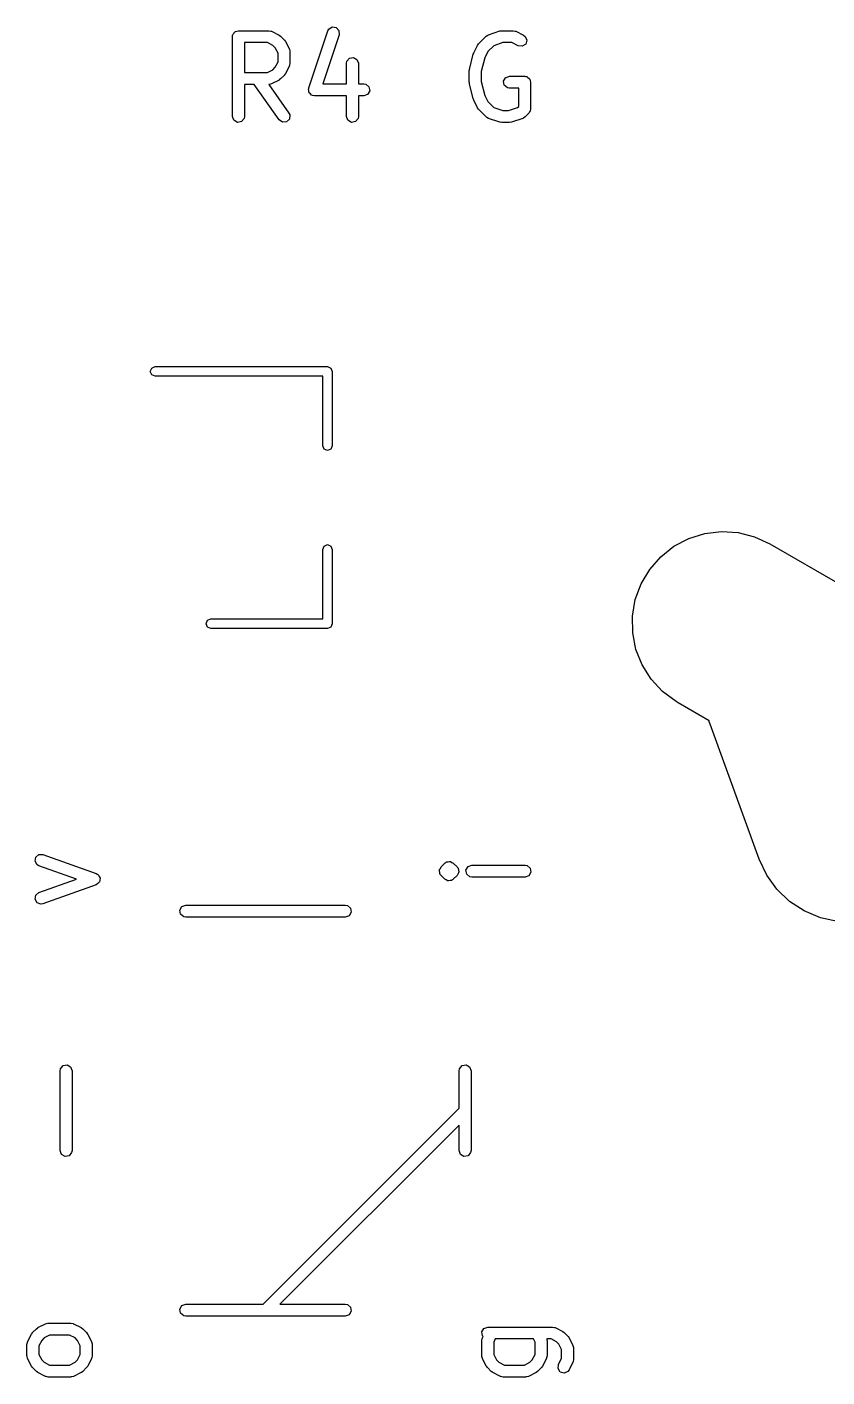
# Model space of a CAD drawing. Extents: x 0 to 132, y -20 to 105.
# Drawn here: x 81.7 to 91.73, y -0.12 to 16.8 of the extents above; entities that cross this region are included whole.
import ezdxf

# ---------------------------------------------------------------- set-up
doc = ezdxf.new("R2010")
doc.units = 0
doc.layers.add('BLACK', color=7, linetype='CONTINUOUS')

msp = doc.modelspace()

# ---------------------------------------------------------------- linework, layer by layer
at = {"layer": 'BLACK', "linetype": 'CONTINUOUS'}
for p, q in [((84.3144, 16.7416), (84.3336, 16.745)), ((84.3336, 16.745), (84.3519, 16.7516)), ((84.3519, 16.7516), (84.7329, 16.7516)), ((84.7329, 16.7516), (84.7585, 16.7471)), ((84.7585, 16.7471), (84.7619, 16.7442)), ((84.7619, 16.7442), (84.7664, 16.7437)), ((85.2331, 16.0337), (85.4712, 16.748)), ((85.4712, 16.748), (85.4836, 16.7709)), ((85.4836, 16.7709), (85.5273, 16.7977)), ((85.5273, 16.7977), (85.5781, 16.7902)), ((85.5781, 16.7902), (85.6121, 16.7518)), ((85.6121, 16.7518), (85.6135, 16.7005)), ((87.4872, 16.7002), (87.6301, 16.7478)), ((87.6301, 16.7478), (87.6523, 16.7511)), ((87.6523, 16.7511), (87.6538, 16.7516)), ((87.6538, 16.7516), (87.7967, 16.7516)), ((87.7967, 16.7516), (87.8223, 16.7471)), ((87.8223, 16.7471), (87.8258, 16.7442)), ((87.8258, 16.7442), (87.8302, 16.7437)), ((84.2769, 16.6766), (84.2786, 16.6864)), ((84.2769, 15.6766), (84.2769, 16.6766)), ((84.278, 16.6896), (84.2797, 16.6925)), ((84.2786, 16.6864), (84.278, 16.6896)), ((84.2797, 16.6925), (84.2814, 16.7023)), ((84.2814, 16.7023), (84.2939, 16.7172)), ((84.2939, 16.7172), (84.3037, 16.7341)), ((84.3037, 16.7341), (84.3101, 16.7364)), ((84.3101, 16.7364), (84.3144, 16.7416)), ((84.4269, 16.6016), (84.4269, 16.2278)), ((84.7152, 16.6016), (84.4269, 16.6016)), ((84.7837, 16.5674), (84.7152, 16.6016)), ((84.7664, 16.7437), (84.8616, 16.6961)), ((84.8616, 16.6961), (84.8796, 16.6827)), ((84.8796, 16.6827), (84.8811, 16.682)), ((84.8811, 16.682), (84.9287, 16.6344)), ((84.9287, 16.6344), (84.9416, 16.616)), ((84.9416, 16.616), (84.9428, 16.6149)), ((84.9428, 16.6149), (84.9904, 16.5197)), ((85.6135, 16.7005), (85.4083, 16.085)), ((87.3486, 16.5673), (87.362, 16.5853)), ((87.362, 16.5853), (87.3627, 16.5868)), ((87.3627, 16.5868), (87.4579, 16.682)), ((87.4579, 16.682), (87.4793, 16.697)), ((87.4793, 16.697), (87.4837, 16.6974)), ((87.4837, 16.6974), (87.4872, 16.7002)), ((87.666, 16.6016), (87.5515, 16.5634)), ((87.779, 16.6016), (87.666, 16.6016)), ((87.8584, 16.5619), (87.779, 16.6016)), ((87.8302, 16.7437), (87.9254, 16.6961)), ((87.9521, 16.5843), (87.9093, 16.5561)), ((87.9254, 16.6961), (87.9464, 16.6806)), ((87.9464, 16.6806), (87.9668, 16.6335)), ((87.9668, 16.6335), (87.9521, 16.5843)), ((84.8141, 16.537), (84.7837, 16.5674)), ((84.8483, 16.4684), (84.8141, 16.537)), ((84.8483, 16.361), (84.8483, 16.4684)), ((84.9904, 16.5197), (84.9978, 16.4947)), ((84.9978, 16.4947), (84.9968, 16.4904)), ((84.9968, 16.4904), (84.9983, 16.4861)), ((84.9983, 16.4861), (84.9983, 16.3433)), ((85.71, 16.3689), (85.743, 16.4082)), ((85.743, 16.4082), (85.7935, 16.4171)), ((85.7935, 16.4171), (85.8379, 16.3915)), ((87.2477, 16.2662), (87.2953, 16.4567)), ((87.2953, 16.4567), (87.3006, 16.4685)), ((87.3006, 16.4685), (87.301, 16.4721)), ((87.301, 16.4721), (87.3486, 16.5673)), ((87.4389, 16.4123), (87.3955, 16.2388)), ((87.4774, 16.4893), (87.4389, 16.4123)), ((87.5515, 16.5634), (87.4774, 16.4893)), ((87.9093, 16.5561), (87.8584, 16.5619)), ((84.7152, 16.2278), (84.7837, 16.2621)), ((84.7837, 16.2621), (84.8141, 16.2925)), ((84.8141, 16.2925), (84.8483, 16.361)), ((84.9904, 16.3097), (84.9428, 16.2145)), ((84.9909, 16.3142), (84.9904, 16.3097)), ((84.9938, 16.3176), (84.9909, 16.3142)), ((84.9983, 16.3433), (84.9938, 16.3176)), ((85.7055, 16.3433), (85.71, 16.3689)), ((85.7055, 16.085), (85.7055, 16.3433)), ((85.8379, 16.3915), (85.8555, 16.3433)), ((85.8555, 16.3433), (85.8555, 16.085)), ((87.2455, 16.248), (87.2481, 16.2628)), ((87.2455, 16.1052), (87.2455, 16.248)), ((87.2481, 16.2628), (87.2477, 16.2662)), ((87.3955, 16.2388), (87.3955, 16.1144)), ((84.4269, 16.2278), (84.7152, 16.2278)), ((84.551, 16.0778), (84.4269, 16.0778)), ((84.4269, 16.0778), (84.4269, 15.6766)), ((84.8619, 15.6336), (84.551, 16.0778)), ((84.7371, 16.0793), (84.7338, 16.0782)), ((84.7338, 16.0782), (84.9848, 15.7196)), ((84.7414, 16.0783), (84.7371, 16.0793)), ((84.7664, 16.0857), (84.7414, 16.0783)), ((84.8616, 16.1333), (84.7664, 16.0857)), ((84.8628, 16.1345), (84.8616, 16.1333)), ((84.8811, 16.1474), (84.8628, 16.1345)), ((84.9287, 16.195), (84.8811, 16.1474)), ((84.9294, 16.1965), (84.9287, 16.195)), ((84.9428, 16.2145), (84.9294, 16.1965)), ((85.4083, 16.085), (85.7055, 16.085)), ((85.8555, 16.085), (85.9233, 16.085)), ((85.9233, 16.085), (85.949, 16.0804)), ((85.949, 16.0804), (85.9883, 16.0475)), ((87.2467, 16.1019), (87.2455, 16.1052)), ((87.2477, 16.087), (87.2467, 16.1019)), ((87.2953, 15.8965), (87.2477, 16.087)), ((87.3955, 16.1144), (87.4389, 15.9409)), ((87.6752, 16.1182), (87.7008, 16.1626)), ((87.6841, 16.0677), (87.6752, 16.1182)), ((87.7234, 16.0347), (87.6841, 16.0677)), ((87.7008, 16.1626), (87.749, 16.1802)), ((87.749, 16.1802), (87.9395, 16.1802)), ((87.9395, 16.1802), (87.9493, 16.1785)), ((87.9493, 16.1785), (87.9525, 16.1791)), ((87.9525, 16.1791), (87.9554, 16.1774)), ((87.9554, 16.1774), (87.9652, 16.1757)), ((87.9652, 16.1757), (87.9801, 16.1631)), ((87.9801, 16.1631), (87.997, 16.1534)), ((87.997, 16.1534), (87.9993, 16.147)), ((87.9993, 16.147), (88.0045, 16.1427)), ((88.0045, 16.1427), (88.0079, 16.1235)), ((88.0079, 16.1235), (88.0145, 16.1052)), ((88.0145, 16.1052), (88.0145, 15.7719)), ((85.2304, 16.023), (85.2333, 16.0279)), ((85.234, 16.0028), (85.2304, 16.023)), ((85.2333, 16.0279), (85.2331, 16.0337)), ((85.2345, 15.9824), (85.234, 16.0028)), ((85.2383, 15.9781), (85.2345, 15.9824)), ((85.2393, 15.9725), (85.2383, 15.9781)), ((85.255, 15.9593), (85.2393, 15.9725)), ((85.2686, 15.944), (85.255, 15.9593)), ((85.2742, 15.9432), (85.2686, 15.944)), ((85.2786, 15.9395), (85.2742, 15.9432)), ((85.3043, 15.935), (85.2786, 15.9395)), ((85.7055, 15.935), (85.3043, 15.935)), ((85.7055, 15.6766), (85.7055, 15.935)), ((85.9233, 15.935), (85.8555, 15.935)), ((85.8555, 15.935), (85.8555, 15.6766)), ((85.9715, 15.9525), (85.9233, 15.935)), ((85.9972, 15.9969), (85.9715, 15.9525)), ((85.9883, 16.0475), (85.9972, 15.9969)), ((87.4389, 15.9409), (87.4774, 15.8639)), ((87.749, 16.0302), (87.7234, 16.0347)), ((87.8645, 16.0302), (87.749, 16.0302)), ((87.8645, 15.8029), (87.8645, 16.0302)), ((87.2973, 15.8936), (87.2953, 15.8965)), ((87.301, 15.8812), (87.2973, 15.8936)), ((87.3486, 15.7859), (87.301, 15.8812)), ((87.3498, 15.7848), (87.3486, 15.7859)), ((87.3627, 15.7664), (87.3498, 15.7848)), ((87.4579, 15.6712), (87.3627, 15.7664)), ((87.4774, 15.8639), (87.5515, 15.7898)), ((87.5515, 15.7898), (87.666, 15.7516)), ((87.666, 15.7516), (87.7369, 15.7516)), ((87.7369, 15.7516), (87.8514, 15.7898)), ((87.8514, 15.7898), (87.8645, 15.8029)), ((87.9995, 15.7337), (87.9926, 15.7188)), ((88.01, 15.7462), (87.9995, 15.7337)), ((88.0128, 15.7623), (88.01, 15.7462)), ((88.0142, 15.7653), (88.0128, 15.7623)), ((88.0145, 15.7719), (88.0137, 15.7673)), ((88.0137, 15.7673), (88.0142, 15.7653)), ((84.2945, 15.6284), (84.2769, 15.6766)), ((84.3389, 15.6028), (84.2945, 15.6284)), ((84.3894, 15.6117), (84.3389, 15.6028)), ((84.4224, 15.651), (84.3894, 15.6117)), ((84.4269, 15.6766), (84.4224, 15.651)), ((84.9039, 15.6042), (84.8619, 15.6336)), ((84.955, 15.6086), (84.9039, 15.6042)), ((84.9913, 15.6449), (84.955, 15.6086)), ((84.9848, 15.7196), (84.9958, 15.696)), ((84.9958, 15.696), (84.9913, 15.6449)), ((85.723, 15.6284), (85.7055, 15.6766)), ((85.7675, 15.6028), (85.723, 15.6284)), ((85.818, 15.6117), (85.7675, 15.6028)), ((85.851, 15.651), (85.818, 15.6117)), ((85.8555, 15.6766), (85.851, 15.651)), ((87.462, 15.6693), (87.4579, 15.6712)), ((87.4643, 15.6655), (87.462, 15.6693)), ((87.4872, 15.6531), (87.4643, 15.6655)), ((87.6301, 15.6055), (87.4872, 15.6531)), ((87.6317, 15.6055), (87.6301, 15.6055)), ((87.6538, 15.6016), (87.6317, 15.6055)), ((87.749, 15.6016), (87.6538, 15.6016)), ((87.7506, 15.6022), (87.749, 15.6016)), ((87.7728, 15.6055), (87.7506, 15.6022)), ((87.9156, 15.6531), (87.7728, 15.6055)), ((87.9191, 15.6559), (87.9156, 15.6531)), ((87.9236, 15.6563), (87.9191, 15.6559)), ((87.9449, 15.6712), (87.9236, 15.6563)), ((87.9926, 15.7188), (87.9449, 15.6712)), ((83.248, 12.4825), (83.2656, 12.5249)), ((83.2656, 12.5249), (83.308, 12.5425)), ((83.308, 12.5425), (85.468, 12.5425)), ((85.468, 12.5425), (85.5104, 12.5249)), ((85.5104, 12.5249), (85.528, 12.4825)), ((83.2656, 12.4401), (83.248, 12.4825)), ((83.308, 12.4225), (83.2656, 12.4401)), ((85.408, 12.4225), (83.308, 12.4225)), ((85.408, 11.5525), (85.408, 12.4225)), ((85.528, 12.4825), (85.528, 11.5525)), ((85.4256, 11.5101), (85.408, 11.5525)), ((85.468, 11.4925), (85.4256, 11.5101)), ((85.5104, 11.5101), (85.468, 11.4925)), ((85.528, 11.5525), (85.5104, 11.5101)), ((89.8105, 10.2916), (89.9968, 10.3896)), ((89.9968, 10.3896), (90.1978, 10.452)), ((90.1978, 10.452), (90.4067, 10.4767)), ((90.4067, 10.4767), (90.6168, 10.463)), ((90.6168, 10.463), (90.8207, 10.4112)), ((90.8207, 10.4112), (91.0119, 10.323)), ((91.0119, 10.323), (91.9099, 9.80454)), ((85.408, 10.2525), (85.4256, 10.2949)), ((85.408, 9.3825), (85.408, 10.2525)), ((85.4256, 10.2949), (85.468, 10.3125)), ((85.468, 10.3125), (85.5104, 10.2949)), ((85.5104, 10.2949), (85.528, 10.2525)), ((85.528, 10.2525), (85.528, 9.3225)), ((89.5065, 10.0031), (89.6452, 10.1613)), ((89.6452, 10.1613), (89.8105, 10.2916)), ((89.3989, 9.8222), (89.5065, 10.0031)), ((89.326, 9.62476), (89.3989, 9.8222)), ((89.2904, 9.41734), (89.326, 9.62476)), ((83.948, 9.3225), (83.9656, 9.36493)), ((83.9656, 9.28007), (83.948, 9.3225)), ((83.9656, 9.36493), (84.008, 9.3825)), ((84.008, 9.3825), (85.408, 9.3825)), ((85.528, 9.3225), (85.5104, 9.28007)), ((89.2932, 9.20691), (89.2904, 9.41734)), ((84.008, 9.2625), (83.9656, 9.28007)), ((85.468, 9.2625), (84.008, 9.2625)), ((85.5104, 9.28007), (85.468, 9.2625)), ((89.3342, 9.0005), (89.2932, 9.20691)), ((89.4122, 8.80503), (89.3342, 9.0005)), ((89.5245, 8.62704), (89.4122, 8.80503)), ((89.6674, 8.4725), (89.5245, 8.62704)), ((89.836, 8.34658), (89.6674, 8.4725)), ((89.8619, 8.33119), (89.836, 8.34658)), ((90.2498, 8.10718), (89.8619, 8.33119)), ((90.2531, 8.09344), (90.2498, 8.10718)), ((90.2634, 8.06378), (90.2531, 8.09344)), ((90.8791, 6.37233), (90.2634, 8.06378)), ((81.8125, 6.3967), (81.8516, 6.42992)), ((81.8516, 6.42992), (81.9029, 6.43023)), ((81.9029, 6.43023), (82.5696, 6.19213)), ((81.8039, 6.34613), (81.8125, 6.3967)), ((81.8299, 6.30185), (81.8039, 6.34613)), ((81.8525, 6.28897), (81.8299, 6.30185)), ((82.3214, 6.1215), (81.8525, 6.28897)), ((86.8831, 6.25687), (86.8913, 6.27453)), ((86.8913, 6.27453), (86.939, 6.32215)), ((86.939, 6.32215), (86.9471, 6.32783)), ((86.9471, 6.32783), (86.949, 6.33056)), ((86.949, 6.33056), (86.9522, 6.33142)), ((86.9522, 6.33142), (86.9603, 6.33709)), ((86.9603, 6.33709), (86.9797, 6.33879)), ((86.9797, 6.33879), (86.9985, 6.34383)), ((86.9985, 6.34383), (87.0047, 6.34097)), ((87.0047, 6.34097), (87.0114, 6.34156)), ((87.0114, 6.34156), (87.0274, 6.33039)), ((87.0274, 6.33039), (87.045, 6.32215)), ((87.045, 6.32215), (87.0927, 6.27453)), ((87.0927, 6.27453), (87.0983, 6.26643)), ((87.0983, 6.26643), (87.1011, 6.26452)), ((87.1011, 6.26452), (87.1019, 6.2613)), ((87.1019, 6.2613), (87.102, 6.26112)), ((87.102, 6.26112), (87.1046, 6.259)), ((87.1046, 6.259), (87.1049, 6.25701)), ((87.2039, 6.23452), (87.2295, 6.27895)), ((87.2295, 6.27895), (87.2777, 6.2965)), ((87.2777, 6.2965), (87.9444, 6.2965)), ((87.9444, 6.2965), (87.97, 6.29198)), ((87.97, 6.29198), (88.0093, 6.259)), ((88.0093, 6.259), (88.0182, 6.20848)), ((90.9727, 6.17371), (90.8791, 6.37233)), ((81.8525, 5.95403), (82.3214, 6.1215)), ((82.5696, 6.19213), (82.5922, 6.17924)), ((82.5922, 6.17924), (82.5925, 6.17883)), ((82.5925, 6.17883), (82.5929, 6.17866)), ((82.5929, 6.17866), (82.6054, 6.15678)), ((82.6054, 6.15678), (82.6182, 6.13497)), ((82.6138, 6.10926), (82.6096, 6.08439)), ((82.6183, 6.13408), (82.6138, 6.10926)), ((82.6182, 6.13497), (82.6181, 6.13449)), ((82.6181, 6.13449), (82.6183, 6.13408)), ((86.8697, 6.22804), (86.8711, 6.23114)), ((86.8747, 6.20922), (86.8697, 6.22804)), ((86.8705, 6.23452), (86.8722, 6.2375)), ((86.8711, 6.23114), (86.8705, 6.23452)), ((86.8719, 6.24091), (86.8831, 6.25687)), ((86.8722, 6.2375), (86.8719, 6.24091)), ((86.8764, 6.1898), (86.8747, 6.20922)), ((86.8791, 6.18599), (86.8764, 6.1898)), ((86.8794, 6.184), (86.8791, 6.18599)), ((86.882, 6.18188), (86.8794, 6.184)), ((86.8821, 6.1817), (86.882, 6.18188)), ((86.8829, 6.17848), (86.8821, 6.1817)), ((86.8857, 6.17657), (86.8829, 6.17848)), ((86.8913, 6.16847), (86.8857, 6.17657)), ((86.939, 6.12085), (86.8913, 6.16847)), ((86.9566, 6.11261), (86.939, 6.12085)), ((86.9726, 6.10144), (86.9566, 6.11261)), ((86.9793, 6.10203), (86.9726, 6.10144)), ((86.9855, 6.09917), (86.9793, 6.10203)), ((87.0043, 6.10421), (86.9855, 6.09917)), ((87.0237, 6.10591), (87.0043, 6.10421)), ((87.0318, 6.11158), (87.0237, 6.10591)), ((87.035, 6.11245), (87.0318, 6.11158)), ((87.0369, 6.11517), (87.035, 6.11245)), ((87.045, 6.12085), (87.0369, 6.11517)), ((87.0927, 6.16847), (87.045, 6.12085)), ((87.1009, 6.18612), (87.0927, 6.16847)), ((87.1121, 6.20209), (87.1009, 6.18612)), ((87.1049, 6.25701), (87.1076, 6.2532)), ((87.1076, 6.2532), (87.1093, 6.23378)), ((87.1093, 6.23378), (87.1143, 6.21496)), ((87.1135, 6.20848), (87.1118, 6.2055)), ((87.1118, 6.2055), (87.1121, 6.20209)), ((87.1143, 6.21496), (87.1129, 6.21186)), ((87.1129, 6.21186), (87.1135, 6.20848)), ((87.2128, 6.184), (87.2039, 6.23452)), ((87.2521, 6.15102), (87.2128, 6.184)), ((87.2777, 6.1465), (87.2521, 6.15102)), ((87.9444, 6.1465), (87.2777, 6.1465)), ((87.9926, 6.16405), (87.9444, 6.1465)), ((88.0182, 6.20848), (87.9926, 6.16405)), ((91.101, 5.99548), (90.9727, 6.17371)), ((81.8038, 5.87083), (81.813, 5.9213)), ((81.813, 5.9213), (81.8525, 5.95403)), ((82.5696, 6.05087), (81.9029, 5.81277)), ((82.57, 6.05118), (82.5696, 6.05087)), ((82.5705, 6.05118), (82.57, 6.05118)), ((82.5897, 6.06752), (82.5705, 6.05118)), ((82.6091, 6.08361), (82.5897, 6.06752)), ((82.6092, 6.08408), (82.6091, 6.08361)), ((82.6096, 6.08439), (82.6092, 6.08408)), ((91.2597, 5.84363), (91.101, 5.99548)), ((81.8292, 5.82624), (81.8038, 5.87083)), ((81.8773, 5.80841), (81.8292, 5.82624)), ((81.9029, 5.81277), (81.8773, 5.80841)), ((83.6181, 5.73452), (83.6438, 5.77895)), ((83.6438, 5.77895), (83.692, 5.7965)), ((83.692, 5.7965), (85.692, 5.7965)), ((85.692, 5.7965), (85.7177, 5.79198)), ((85.7177, 5.79198), (85.757, 5.759)), ((85.757, 5.759), (85.7659, 5.70848)), ((91.4433, 5.72322), (91.2597, 5.84363)), ((83.627, 5.684), (83.6181, 5.73452)), ((83.6663, 5.65102), (83.627, 5.684)), ((83.692, 5.6465), (83.6663, 5.65102)), ((85.692, 5.6465), (83.692, 5.6465)), ((85.7402, 5.66405), (85.692, 5.6465)), ((85.7659, 5.70848), (85.7402, 5.66405)), ((91.6459, 5.63829), (91.4433, 5.72322)), ((91.8605, 5.5917), (91.6459, 5.63829)), ((82.117, 3.7215), (82.1215, 3.74715)), ((82.117, 2.7215), (82.117, 3.7215)), ((82.1215, 3.74715), (82.1545, 3.78645)), ((82.1545, 3.78645), (82.205, 3.79536)), ((82.205, 3.79536), (82.2495, 3.76971)), ((82.2495, 3.76971), (82.267, 3.7215)), ((82.267, 3.7215), (82.267, 2.7215)), ((87.117, 3.7215), (87.1215, 3.74715)), ((87.117, 3.25257), (87.117, 3.7215)), ((87.1215, 3.74715), (87.1545, 3.78645)), ((87.1545, 3.78645), (87.205, 3.79536)), ((87.205, 3.79536), (87.2495, 3.76971)), ((87.2495, 3.76971), (87.267, 3.7215)), ((87.267, 3.7215), (87.267, 2.7215)), ((84.6609, 0.7965), (87.117, 3.25257)), ((87.117, 3.04043), (84.8731, 0.7965)), ((87.117, 2.7215), (87.117, 3.04043)), ((82.1345, 2.67329), (82.117, 2.7215)), ((82.267, 2.7215), (82.2625, 2.69585)), ((87.1345, 2.67329), (87.117, 2.7215)), ((87.267, 2.7215), (87.2625, 2.69585)), ((82.179, 2.64764), (82.1345, 2.67329)), ((82.2295, 2.65655), (82.179, 2.64764)), ((82.2625, 2.69585), (82.2295, 2.65655)), ((87.179, 2.64764), (87.1345, 2.67329)), ((87.2295, 2.65655), (87.179, 2.64764)), ((87.2625, 2.69585), (87.2295, 2.65655)), ((83.6181, 0.734524), (83.6438, 0.778953)), ((83.627, 0.684), (83.6181, 0.734524)), ((83.6663, 0.651023), (83.627, 0.684)), ((83.6438, 0.778953), (83.692, 0.7965)), ((83.692, 0.7965), (84.6609, 0.7965)), ((84.8731, 0.7965), (85.692, 0.7965)), ((85.692, 0.7965), (85.7177, 0.791977)), ((85.7177, 0.791977), (85.757, 0.759)), ((85.7659, 0.708476), (85.7402, 0.664047)), ((85.757, 0.759), (85.7659, 0.708476)), ((81.8394, 0.502868), (81.9346, 0.550486)), ((81.9346, 0.550486), (81.9596, 0.557913)), ((81.9596, 0.557913), (81.964, 0.556871)), ((81.964, 0.556871), (81.9682, 0.558405)), ((81.9682, 0.558405), (82.2539, 0.558405)), ((82.2539, 0.558405), (82.2796, 0.553882)), ((82.2796, 0.553882), (82.283, 0.551)), ((82.283, 0.551), (82.2874, 0.550487)), ((82.2874, 0.550487), (82.3827, 0.502868)), ((83.692, 0.6465), (83.6663, 0.651023)), ((85.692, 0.6465), (83.692, 0.6465)), ((85.7402, 0.664047), (85.692, 0.6465)), ((87.4295, 0.493239), (87.4777, 0.510786)), ((87.4777, 0.510786), (88.2872, 0.510786)), ((88.2872, 0.510786), (88.3129, 0.506263)), ((81.7106, 0.32647), (81.7583, 0.421707)), ((81.7583, 0.421707), (81.7716, 0.439712)), ((81.7716, 0.439712), (81.7723, 0.4412)), ((81.7723, 0.4412), (81.8199, 0.488818)), ((81.8199, 0.488818), (81.8383, 0.50168)), ((81.8383, 0.50168), (81.8394, 0.502868)), ((81.887, 0.343739), (81.8527, 0.275224)), ((81.9174, 0.374146), (81.887, 0.343739)), ((81.9859, 0.408405), (81.9174, 0.374146)), ((82.2362, 0.408405), (81.9859, 0.408405)), ((82.3047, 0.374148), (82.2362, 0.408405)), ((82.3351, 0.343742), (82.3047, 0.374148)), ((82.3694, 0.275225), (82.3351, 0.343742)), ((82.3827, 0.502868), (82.4007, 0.489513)), ((82.4007, 0.489513), (82.4022, 0.488819)), ((82.4022, 0.488819), (82.4498, 0.4412)), ((82.4498, 0.4412), (82.4627, 0.422833)), ((82.4627, 0.422833), (82.4638, 0.421708)), ((82.4638, 0.421708), (82.5115, 0.326471)), ((87.4027, 0.340548), (87.4072, 0.3662)), ((87.4027, 0.150072), (87.4027, 0.340548)), ((87.4039, 0.44881), (87.4295, 0.493239)), ((87.4128, 0.398286), (87.4039, 0.44881)), ((87.4072, 0.3662), (87.4101, 0.369634)), ((87.4101, 0.369634), (87.4106, 0.374089)), ((87.4106, 0.374089), (87.4198, 0.392393)), ((87.4198, 0.392393), (87.4128, 0.398286)), ((87.5717, 0.360786), (87.5527, 0.322843)), ((88.0504, 0.360786), (87.5717, 0.360786)), ((88.0694, 0.322844), (88.0504, 0.360786)), ((88.2695, 0.360786), (88.2154, 0.360786)), ((88.2154, 0.360786), (88.2189, 0.349123)), ((88.2189, 0.349123), (88.2178, 0.344762)), ((88.2178, 0.344762), (88.2194, 0.340548)), ((88.2194, 0.340548), (88.2194, 0.150072)), ((88.338, 0.326529), (88.2695, 0.360786)), ((88.3129, 0.506263), (88.3163, 0.503381)), ((88.3163, 0.503381), (88.3208, 0.502868)), ((88.3208, 0.502868), (88.416, 0.455249)), ((88.416, 0.455249), (88.434, 0.441894)), ((88.434, 0.441894), (88.4355, 0.4412)), ((88.4355, 0.4412), (88.4831, 0.393581)), ((88.4831, 0.393581), (88.496, 0.375214)), ((88.496, 0.375214), (88.4972, 0.374089)), ((88.4972, 0.374089), (88.5448, 0.278852)), ((81.7027, 0.292929), (81.7072, 0.318581)), ((81.7027, 0.150072), (81.7027, 0.292929)), ((81.7072, 0.318581), (81.7101, 0.322015)), ((81.7101, 0.322015), (81.7106, 0.32647)), ((81.8527, 0.275224), (81.8527, 0.167777)), ((82.3694, 0.167778), (82.3694, 0.275225)), ((82.5115, 0.326471), (82.5189, 0.301504)), ((82.5189, 0.301504), (82.5178, 0.297143)), ((82.5178, 0.297143), (82.5194, 0.292929)), ((82.5194, 0.292929), (82.5194, 0.150072)), ((87.5527, 0.322843), (87.5527, 0.167777)), ((88.0694, 0.167778), (88.0694, 0.322844)), ((88.3685, 0.296123), (88.338, 0.326529)), ((88.4027, 0.227606), (88.3685, 0.296123)), ((88.4027, 0.120159), (88.4027, 0.227606)), ((88.5448, 0.278852), (88.5522, 0.253885)), ((88.5522, 0.253885), (88.5512, 0.249524)), ((88.5512, 0.249524), (88.5527, 0.24531)), ((88.5527, 0.24531), (88.5527, 0.102453)), ((81.7042, 0.145858), (81.7027, 0.150072)), ((81.7032, 0.141498), (81.7042, 0.145858)), ((81.7106, 0.116531), (81.7032, 0.141498)), ((81.7583, 0.021294), (81.7106, 0.116531)), ((81.7594, 0.02017), (81.7583, 0.021294)), ((81.7723, 0.001801), (81.7594, 0.02017)), ((81.8199, -0.045817), (81.7723, 0.001801)), ((81.8527, 0.167777), (81.887, 0.099262)), ((81.887, 0.099262), (81.9174, 0.068855)), ((81.9174, 0.068855), (81.9859, 0.034596)), ((81.9859, 0.034596), (82.2362, 0.034596)), ((82.2362, 0.034596), (82.3047, 0.068853)), ((82.3047, 0.068853), (82.3351, 0.099259)), ((82.3351, 0.099259), (82.3694, 0.167778)), ((82.4498, 0.001801), (82.4022, -0.045818)), ((82.4505, 0.003283), (82.4498, 0.001801)), ((82.4638, 0.021293), (82.4505, 0.003283)), ((82.5115, 0.11653), (82.4638, 0.021293)), ((82.512, 0.120984), (82.5115, 0.11653)), ((82.5149, 0.12442), (82.512, 0.120984)), ((82.5194, 0.150072), (82.5149, 0.12442)), ((87.4042, 0.145858), (87.4027, 0.150072)), ((87.4032, 0.141498), (87.4042, 0.145858)), ((87.4106, 0.116531), (87.4032, 0.141498)), ((87.4583, 0.021294), (87.4106, 0.116531)), ((87.4594, 0.02017), (87.4583, 0.021294)), ((87.4723, 0.001801), (87.4594, 0.02017)), ((87.5199, -0.045817), (87.4723, 0.001801)), ((87.5527, 0.167777), (87.587, 0.099262)), ((87.587, 0.099262), (87.6174, 0.068855)), ((87.6174, 0.068855), (87.6859, 0.034596)), ((87.6859, 0.034596), (87.9362, 0.034596)), ((87.9362, 0.034596), (88.0047, 0.068853)), ((88.0047, 0.068853), (88.0351, 0.099259)), ((88.0351, 0.099259), (88.0694, 0.167778)), ((88.1498, 0.001801), (88.1022, -0.045818)), ((88.1505, 0.003283), (88.1498, 0.001801)), ((88.1638, 0.021293), (88.1505, 0.003283)), ((88.2115, 0.11653), (88.1638, 0.021293)), ((88.212, 0.120984), (88.2115, 0.11653)), ((88.2149, 0.12442), (88.212, 0.120984)), ((88.2194, 0.150072), (88.2149, 0.12442)), ((88.3571, -0.01021), (88.363, 0.040756)), ((88.363, 0.040756), (88.4027, 0.120159)), ((88.5448, 0.068911), (88.4972, -0.026326)), ((88.5453, 0.073365), (88.5448, 0.068911)), ((88.5482, 0.076801), (88.5453, 0.073365)), ((88.5527, 0.102453), (88.5482, 0.076801)), ((81.8214, -0.046508), (81.8199, -0.045817)), ((81.8394, -0.059867), (81.8214, -0.046508)), ((81.9346, -0.107485), (81.8394, -0.059867)), ((81.9391, -0.107998), (81.9346, -0.107485)), ((81.9425, -0.110881), (81.9391, -0.107998)), ((81.9682, -0.115404), (81.9425, -0.110881)), ((82.2539, -0.115404), (81.9682, -0.115404)), ((82.2581, -0.11387), (82.2539, -0.115404)), ((82.2625, -0.114912), (82.2581, -0.11387)), ((82.2874, -0.107486), (82.2625, -0.114912)), ((82.3827, -0.059867), (82.2874, -0.107486)), ((82.3838, -0.05868), (82.3827, -0.059867)), ((82.4022, -0.045818), (82.3838, -0.05868)), ((87.5214, -0.046508), (87.5199, -0.045817)), ((87.5394, -0.059867), (87.5214, -0.046508)), ((87.6346, -0.107485), (87.5394, -0.059867)), ((87.6391, -0.107998), (87.6346, -0.107485)), ((87.6425, -0.110881), (87.6391, -0.107998)), ((87.6682, -0.115404), (87.6425, -0.110881)), ((87.9539, -0.115404), (87.6682, -0.115404)), ((87.9581, -0.11387), (87.9539, -0.115404)), ((87.9625, -0.114912), (87.9581, -0.11387)), ((87.9874, -0.107486), (87.9625, -0.114912)), ((88.0827, -0.059867), (87.9874, -0.107486)), ((88.0838, -0.05868), (88.0827, -0.059867)), ((88.1022, -0.045818), (88.0838, -0.05868)), ((88.3854, -0.053023), (88.3571, -0.01021)), ((88.4346, -0.06765), (88.3854, -0.053023)), ((88.4817, -0.047247), (88.4346, -0.06765)), ((88.4972, -0.026326), (88.4817, -0.047247))]:
    msp.add_line(p, q, dxfattribs=at)

doc.saveas('drawing.dxf')
